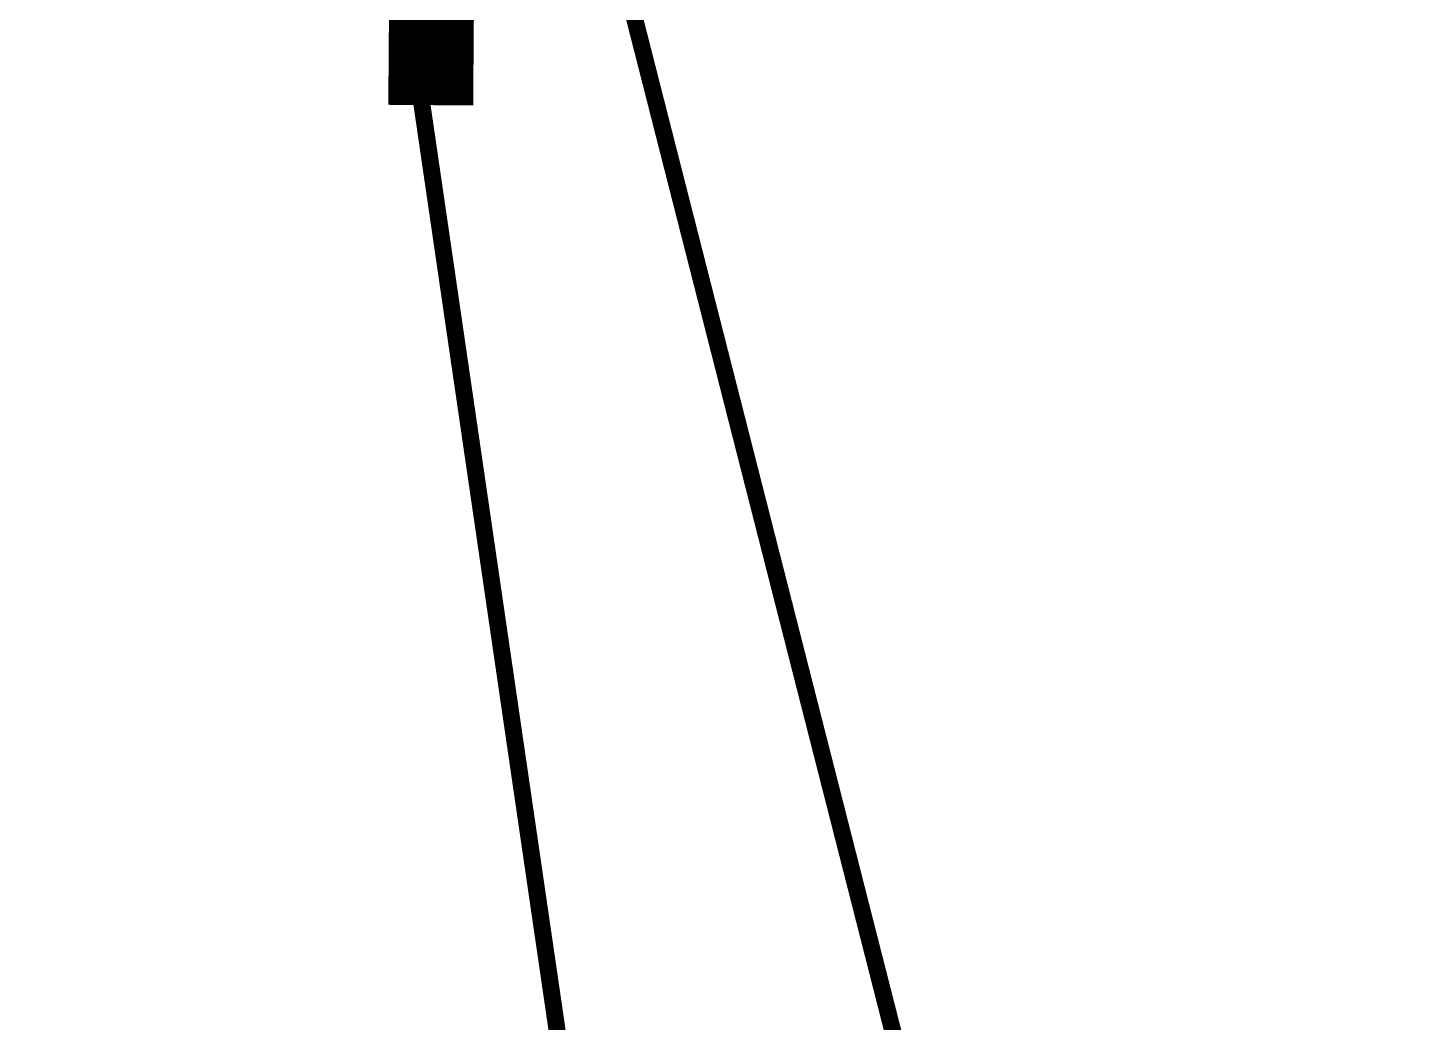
# Model space of a CAD drawing. Header units: metres. Extents: x 326467 to 340077, y 1811030 to 1824953.
# Drawn here: x 326747.92 to 326797.84, y 1811475.86 to 1811511.37 of the extents above; entities that cross this region are included whole.
import ezdxf

# ---------------------------------------------------------------- set-up
doc = ezdxf.new("R2010")
doc.units = ezdxf.units.M
doc.header["$MEASUREMENT"] = 0
doc.layers.add('SURVEY PLOT BOUNDARY', color=35, linetype='Continuous')
doc.layers.add('VILLAGE BOUNDARY', color=212, linetype='Continuous')

# ---------------------------------------------------------------- blocks, each defined once
blk = doc.blocks.new('16')
at = {"layer": 'SURVEY PLOT BOUNDARY', "lineweight": 18, "const_width": 0.606}
blk.add_lwpolyline([(327295.306, 1811427.68), (327121.232, 1811396.676), (326975.642, 1811389.713), (326939.478, 1811418.296), (326842.679, 1811447.346), (326838.636, 1811447.377), (326793.92, 1811415.375), (326789.877, 1811415.407), (326769.634, 1811411.52), (326769.665, 1811415.563), (326773.801, 1811427.661), (326750.763, 1811585.528), (326790.002, 1811431.579), (326789.971, 1811427.536), (326838.73, 1811459.506), (326947.657, 1811430.362), (326975.736, 1811401.842), (327113.241, 1811408.868), (327153.727, 1811416.642), (327295.431, 1811443.852)], dxfattribs=at)
for points in [[(327045.923, 1811591.337), (327049.623, 1811546.832), (326947.657, 1811430.362), (326838.73, 1811459.506), (326789.971, 1811427.536), (326790.002, 1811431.579), (326750.763, 1811585.528), (326799.397, 1811601.326), (326815.317, 1811568.856), (326815.286, 1811564.813), (326860.065, 1811604.901), (326835.904, 1811617.217), (326820.389, 1811702.247), (326925.181, 1811661.005), (326981.619, 1811640.353), (327045.955, 1811595.38)], [(326769.634, 1811411.52), (326789.877, 1811415.407), (326769.634, 1811411.52), (326761.424, 1811395.41), (326709.466, 1811472.634), (326733.845, 1811488.619), (326746.253, 1811524.913), (326734.188, 1811533.092), (326738.574, 1811577.535), (326738.605, 1811581.578), (326750.763, 1811585.528), (326773.801, 1811427.661), (326769.665, 1811415.563)]]:
    blk.add_lwpolyline(points, close=True, dxfattribs=at)
at = {"layer": 'VILLAGE BOUNDARY', "lineweight": 50, "const_width": 3.032}
blk.add_lwpolyline([(326762.36, 1811516.702), (326762.298, 1811508.616), (326762.423, 1811524.788), (326758.567, 1811549.078)], dxfattribs=at)

msp = doc.modelspace()

# ---------------------------------------------------------------- block references
msp.add_blockref('16', (0, 0))

doc.saveas('drawing.dxf')
